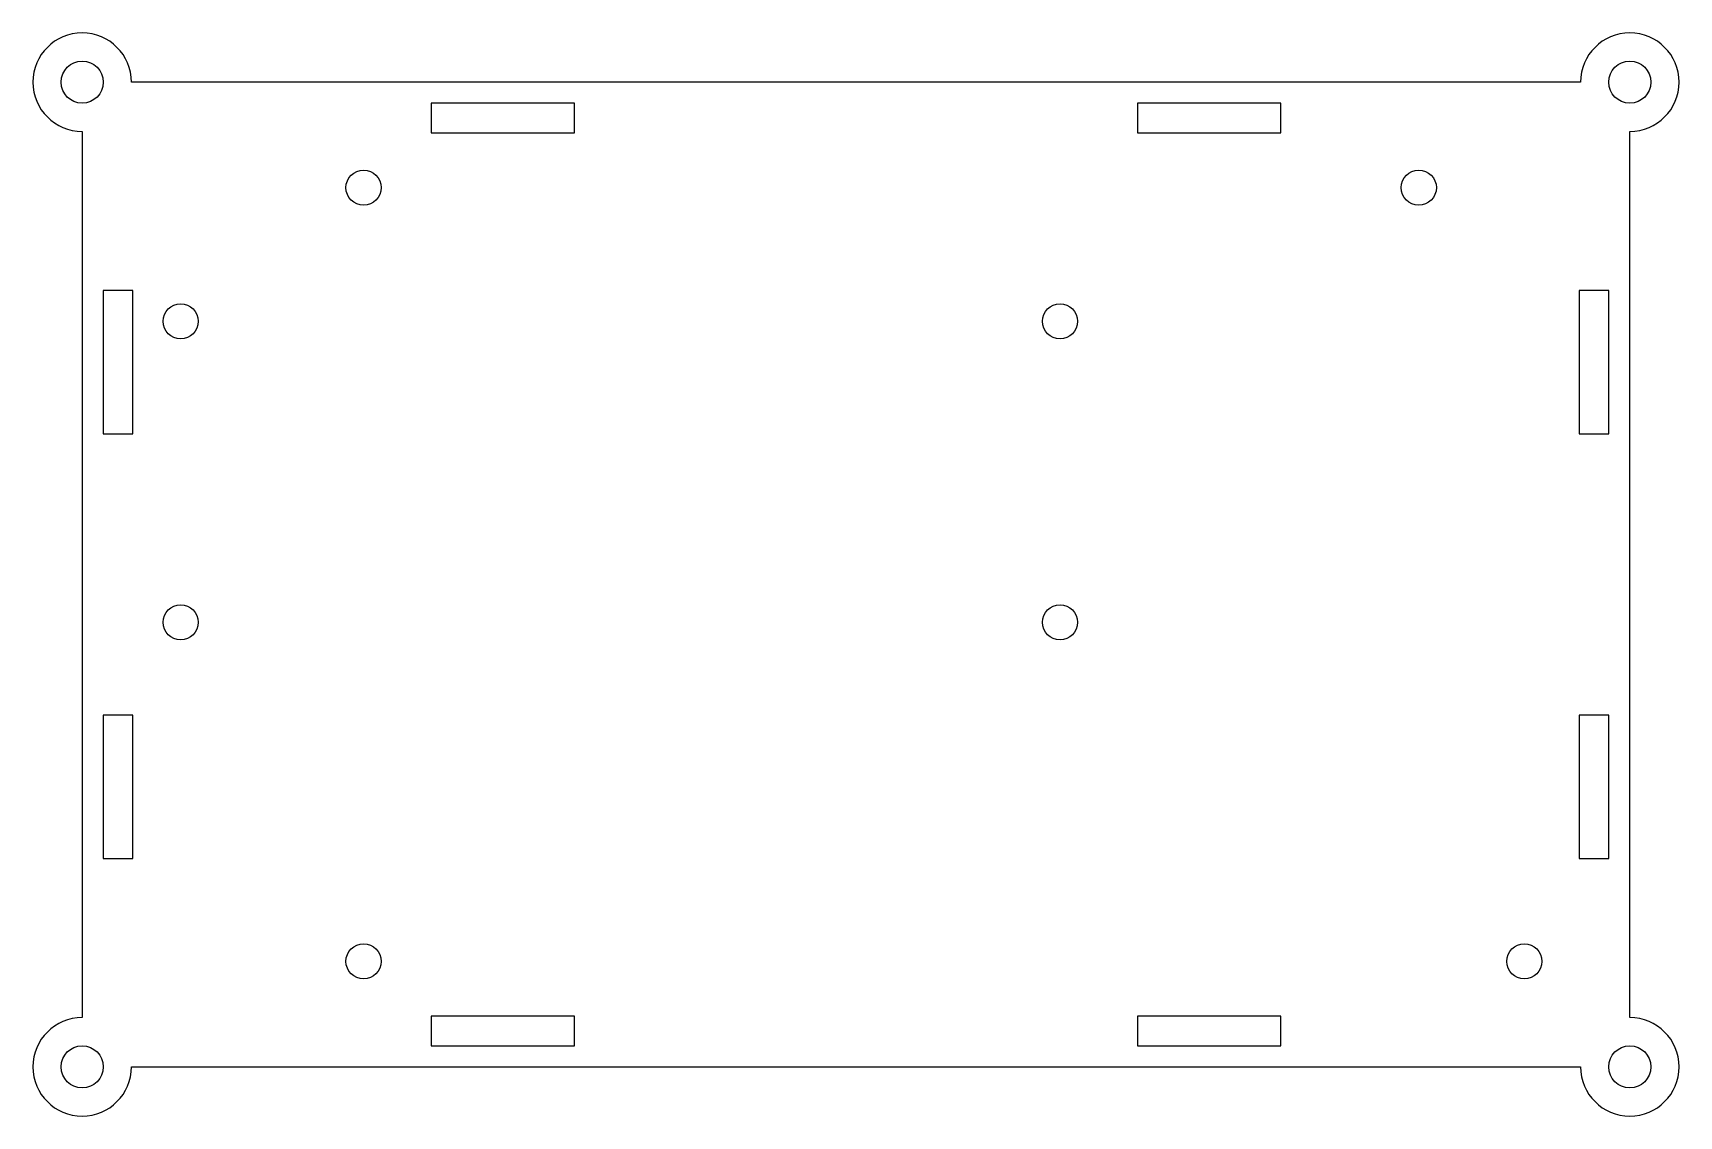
# Model space of a CAD drawing. Header units: millimetres. Extents: x -4 to 114, y -4 to 74.
import ezdxf

# ---------------------------------------------------------------- set-up
doc = ezdxf.new("R2010")
doc.units = ezdxf.units.MM

msp = doc.modelspace()

# ---------------------------------------------------------------- linework, layer by layer
at = {"color": 7, "linetype": 'Continuous', "lineweight": 25}
for p, q in [((106.5, 70), (3.5, 70)), ((24.8, 68.5), (24.8, 66.4)), ((35, 68.5), (24.8, 68.5)), ((35, 66.4), (35, 68.5)), ((75, 68.5), (75, 66.4)), ((85.2, 68.5), (75, 68.5)), ((85.2, 66.4), (85.2, 68.5)), ((0, 66.5), (0, 3.5)), ((24.8, 66.4), (35, 66.4)), ((75, 66.4), (85.2, 66.4)), ((110, 3.5), (110, 66.5)), ((1.5, 55.2), (1.5, 45)), ((3.6, 55.2), (1.5, 55.2)), ((3.6, 45), (3.6, 55.2)), ((106.4, 55.2), (106.4, 45)), ((108.5, 55.2), (106.4, 55.2)), ((108.5, 45), (108.5, 55.2)), ((1.5, 45), (3.6, 45)), ((106.4, 45), (108.5, 45)), ((1.5, 25), (1.5, 14.8)), ((3.6, 25), (1.5, 25)), ((3.6, 14.8), (3.6, 25)), ((106.4, 25), (106.4, 14.8)), ((108.5, 25), (106.4, 25)), ((108.5, 14.8), (108.5, 25)), ((1.5, 14.8), (3.6, 14.8)), ((106.4, 14.8), (108.5, 14.8)), ((24.8, 3.6), (24.8, 1.5)), ((35, 3.6), (24.8, 3.6)), ((35, 1.5), (35, 3.6)), ((75, 3.6), (75, 1.5)), ((85.2, 3.6), (75, 3.6)), ((85.2, 1.5), (85.2, 3.6)), ((24.8, 1.5), (35, 1.5)), ((75, 1.5), (85.2, 1.5)), ((3.5, 0), (106.5, 0))]:
    msp.add_line(p, q, dxfattribs=at)
for centre, radius in [((0, 70), 1.5), ((110, 70), 1.5), ((20, 62.5), 1.25), ((95, 62.5), 1.25), ((7, 53), 1.25), ((69.5, 53), 1.25), ((7, 31.6), 1.25), ((69.5, 31.6), 1.25), ((20, 7.5), 1.25), ((102.5, 7.5), 1.25), ((0, 0), 1.5), ((110, 0), 1.5)]:
    msp.add_circle(centre, radius, dxfattribs=at)
for centre, start, end in [((0, 70), 0, 270), ((110, 70), 270, 180), ((0, 0), 90, 0), ((110, 0), 180, 90)]:
    msp.add_arc(centre, 3.5, start, end, dxfattribs=at)

doc.saveas('drawing.dxf')
